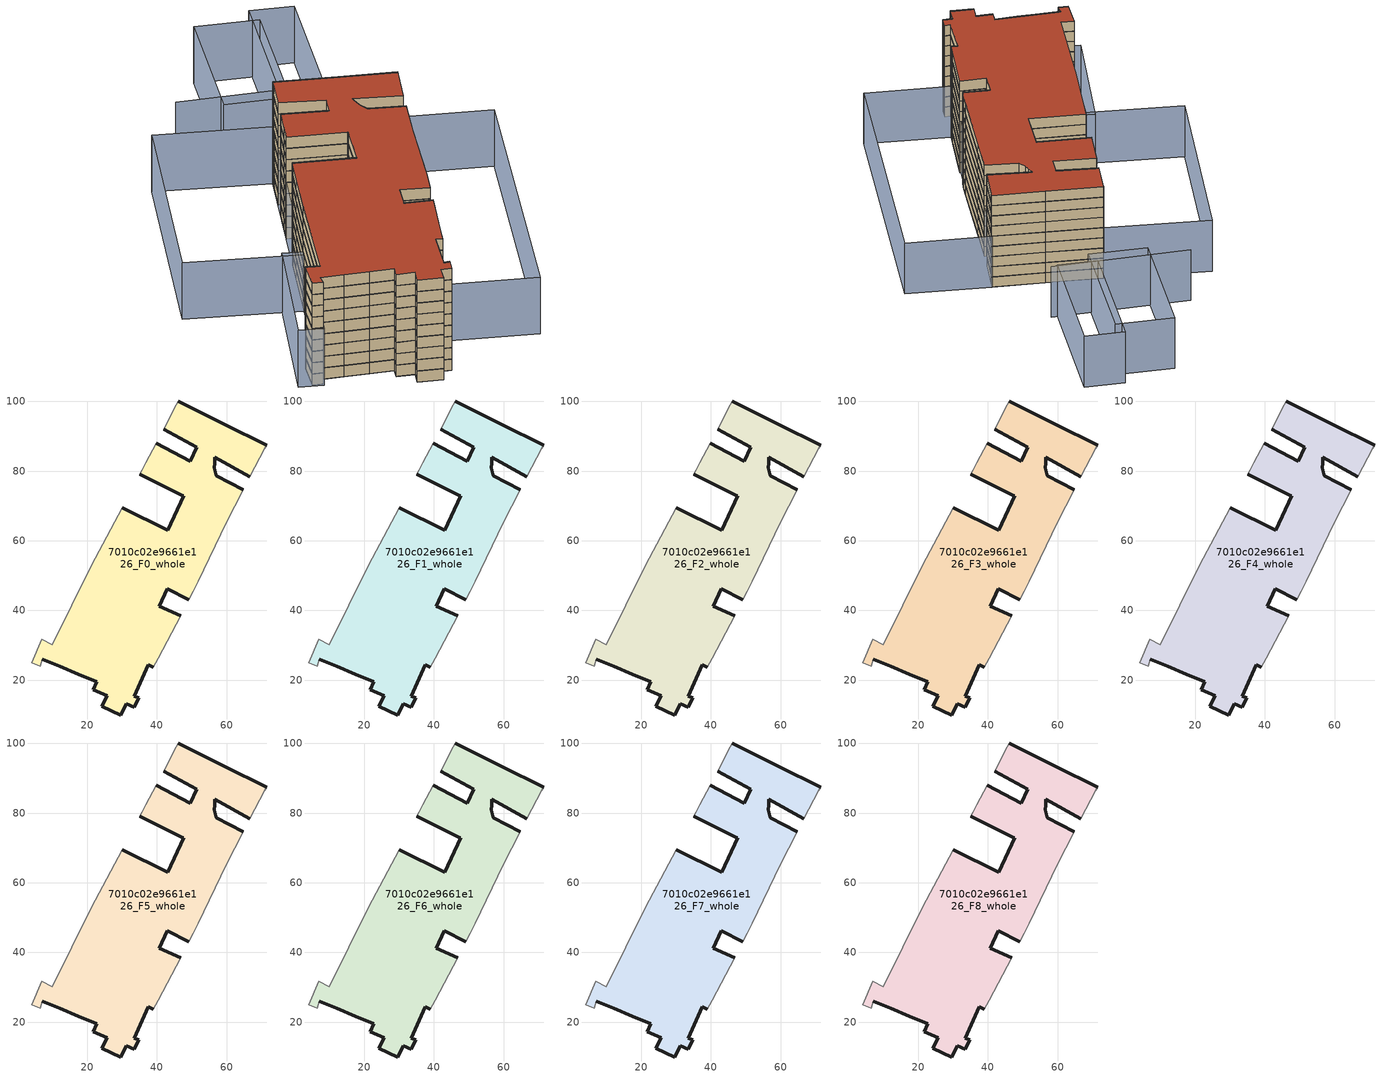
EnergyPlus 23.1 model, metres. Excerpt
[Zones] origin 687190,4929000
7010c02e9661e126_F0_whole
 floor ground (EU_floor_Construction): 40.36,26.31 46.78,38.48 40.67,41.22 42.96,46.18 49.19,43.08 50.47,45.51 51.94,48.32 59.98,65.12 64.76,74.59 57.04,78.73 56.54,80.9 56.56,82.2 56.59,83.99 66.68,78.41 71.01,86.51 71.47,87.38 59.3,93.49 46.18,100.13 45.59,99.03 41.91,92.05 51.45,86.86 49.54,82.88 39.76,87.99 36.81,82.4 35.76,80.4 35.06,79.11 47.44,72.95 47.65,72.85 43.08,62.97 29.97,69.49 26.68,63.24 21.16,52.8 9.98,30.17 6.99,31.75 4.12,25.01 6.45,24 7.07,26 12.09,23.89 17.47,21.66 22.72,19.47 21.73,17.24 25.76,15.51 24.18,12.5 29.62,9.96 31.14,13.21 33.46,12.21 34.84,14.96 33.43,15.38 37.55,24.42 38.96,23.66 z0
 wall outside (EU_wall_Construction): 29.97,69.49 43.08,62.97 47.65,72.85 47.44,72.95 35.06,79.11 / 39.76,87.99 49.54,82.88 51.45,86.86 41.91,92.05 / 46.18,100.13 59.3,93.49 71.47,87.38 / 66.68,78.41 56.59,83.99 56.56,82.2 56.54,80.9 57.04,78.73 64.76,74.59 / 49.19,43.08 42.96,46.18 40.67,41.22 46.78,38.48 / 38.96,23.66 37.55,24.42 33.43,15.38 34.84,14.96 33.46,12.21 31.14,13.21 29.62,9.96 24.18,12.5 25.76,15.51 21.73,17.24 22.72,19.47 17.47,21.66 12.09,23.89 7.07,26 z0:3
 wall adiabatic (EU_wall_Construction): 35.06,79.11 35.76,80.4 36.81,82.4 39.76,87.99 / 41.91,92.05 45.59,99.03 46.18,100.13 / 71.47,87.38 71.01,86.51 66.68,78.41 / 64.76,74.59 59.98,65.12 51.94,48.32 50.47,45.51 49.19,43.08 / 46.78,38.48 40.36,26.31 38.96,23.66 / 7.07,26 6.45,24 4.12,25.01 6.99,31.75 9.98,30.17 21.16,52.8 26.68,63.24 29.97,69.49 z0:3
7010c02e9661e126_F1_whole
 floor to 7010c02e9661e126_F0_whole (EU_floor_Construction): 40.36,26.31 46.78,38.48 40.67,41.22 42.96,46.18 49.19,43.08 50.47,45.51 51.94,48.32 59.98,65.12 64.76,74.59 57.03,78.73 56.53,80.9 56.55,82.2 56.59,83.99 66.68,78.41 71.01,86.51 71.47,87.38 59.29,93.49 46.17,100.13 45.59,99.03 41.9,92.05 51.45,86.86 49.53,82.88 39.75,87.99 36.8,82.4 35.75,80.4 35.06,79.11 47.44,72.95 47.65,72.85 43.08,62.97 29.97,69.49 26.67,63.24 21.15,52.8 9.98,30.17 6.99,31.75 4.12,25.01 6.45,24 7.07,26 12.09,23.89 17.47,21.66 22.72,19.47 21.73,17.24 25.75,15.51 24.17,12.5 29.62,9.96 31.13,13.21 33.46,12.21 34.84,14.96 33.42,15.38 37.54,24.42 38.96,23.66 z3
 wall outside (EU_wall_Construction): 29.97,69.49 43.08,62.97 47.65,72.85 47.44,72.95 35.06,79.11 / 39.76,87.99 49.54,82.88 51.45,86.86 41.91,92.05 / 46.18,100.13 59.3,93.49 71.47,87.38 / 66.68,78.41 56.59,83.99 56.56,82.2 56.54,80.9 57.04,78.73 64.76,74.59 / 49.19,43.08 42.96,46.18 40.67,41.22 46.78,38.48 / 38.96,23.66 37.55,24.42 33.43,15.38 34.84,14.96 33.46,12.21 31.14,13.21 29.62,9.96 24.18,12.5 25.76,15.51 21.73,17.24 22.72,19.47 17.47,21.66 12.09,23.89 7.07,26 z3:6
 wall adiabatic (EU_wall_Construction): 35.06,79.11 35.76,80.4 36.81,82.4 39.76,87.99 / 41.91,92.05 45.59,99.03 46.18,100.13 / 71.47,87.38 71.01,86.51 66.68,78.41 / 64.76,74.59 59.98,65.12 51.94,48.32 50.47,45.51 49.19,43.08 / 46.78,38.48 40.36,26.31 38.96,23.66 / 7.07,26 6.45,24 4.12,25.01 6.99,31.75 9.98,30.17 21.16,52.8 26.68,63.24 29.97,69.49 z3:6
7010c02e9661e126_F2_whole
 floor to 7010c02e9661e126_F1_whole (EU_floor_Construction): 40.36,26.31 46.78,38.48 40.67,41.22 42.96,46.18 49.19,43.08 50.47,45.51 51.94,48.32 59.98,65.12 64.76,74.59 57.03,78.73 56.53,80.9 56.55,82.2 56.59,83.99 66.68,78.41 71.01,86.51 71.47,87.38 59.29,93.49 46.17,100.13 45.59,99.03 41.9,92.05 51.45,86.86 49.53,82.88 39.75,87.99 36.8,82.4 35.75,80.4 35.06,79.11 47.44,72.95 47.65,72.85 43.08,62.97 29.97,69.49 26.67,63.24 21.15,52.8 9.98,30.17 6.99,31.75 4.12,25.01 6.45,24 7.07,26 12.09,23.89 17.47,21.66 22.72,19.47 21.73,17.24 25.75,15.51 24.17,12.5 29.62,9.96 31.13,13.21 33.46,12.21 34.84,14.96 33.42,15.38 37.54,24.42 38.96,23.66 z6
 wall outside (EU_wall_Construction): 29.97,69.49 43.08,62.97 47.65,72.85 47.44,72.95 35.06,79.11 / 39.76,87.99 49.54,82.88 51.45,86.86 41.91,92.05 / 46.18,100.13 59.3,93.49 71.47,87.38 / 66.68,78.41 56.59,83.99 56.56,82.2 56.54,80.9 57.04,78.73 64.76,74.59 / 49.19,43.08 42.96,46.18 40.67,41.22 46.78,38.48 / 38.96,23.66 37.55,24.42 33.43,15.38 34.84,14.96 33.46,12.21 31.14,13.21 29.62,9.96 24.18,12.5 25.76,15.51 21.73,17.24 22.72,19.47 17.47,21.66 12.09,23.89 7.07,26 z6:9
 wall adiabatic (EU_wall_Construction): 35.06,79.11 35.76,80.4 36.81,82.4 39.76,87.99 / 41.91,92.05 45.59,99.03 46.18,100.13 / 71.47,87.38 71.01,86.51 66.68,78.41 / 64.76,74.59 59.98,65.12 51.94,48.32 50.47,45.51 49.19,43.08 / 46.78,38.48 40.36,26.31 38.96,23.66 / 7.07,26 6.45,24 4.12,25.01 6.99,31.75 9.98,30.17 21.16,52.8 26.68,63.24 29.97,69.49 z6:9
7010c02e9661e126_F3_whole
 floor to 7010c02e9661e126_F2_whole (EU_floor_Construction): 40.36,26.31 46.78,38.48 40.67,41.22 42.96,46.18 49.19,43.08 50.47,45.51 51.94,48.32 59.98,65.12 64.76,74.59 57.03,78.73 56.53,80.9 56.55,82.2 56.59,83.99 66.68,78.41 71.01,86.51 71.47,87.38 59.29,93.49 46.17,100.13 45.59,99.03 41.9,92.05 51.45,86.86 49.53,82.88 39.75,87.99 36.8,82.4 35.75,80.4 35.06,79.11 47.44,72.95 47.65,72.85 43.08,62.97 29.97,69.49 26.67,63.24 21.15,52.8 9.98,30.17 6.99,31.75 4.12,25.01 6.45,24 7.07,26 12.09,23.89 17.47,21.66 22.72,19.47 21.73,17.24 25.75,15.51 24.17,12.5 29.62,9.96 31.13,13.21 33.46,12.21 34.84,14.96 33.42,15.38 37.54,24.42 38.96,23.66 z9
 wall outside (EU_wall_Construction): 29.97,69.49 43.08,62.97 47.65,72.85 47.44,72.95 35.06,79.11 / 39.76,87.99 49.54,82.88 51.45,86.86 41.91,92.05 / 46.18,100.13 59.3,93.49 71.47,87.38 / 66.68,78.41 56.59,83.99 56.56,82.2 56.54,80.9 57.04,78.73 64.76,74.59 / 49.19,43.08 42.96,46.18 40.67,41.22 46.78,38.48 / 38.96,23.66 37.55,24.42 33.43,15.38 34.84,14.96 33.46,12.21 31.14,13.21 29.62,9.96 24.18,12.5 25.76,15.51 21.73,17.24 22.72,19.47 17.47,21.66 12.09,23.89 7.07,26 z9:12
 wall adiabatic (EU_wall_Construction): 35.06,79.11 35.76,80.4 36.81,82.4 39.76,87.99 / 41.91,92.05 45.59,99.03 46.18,100.13 / 71.47,87.38 71.01,86.51 66.68,78.41 / 64.76,74.59 59.98,65.12 51.94,48.32 50.47,45.51 49.19,43.08 / 46.78,38.48 40.36,26.31 38.96,23.66 / 7.07,26 6.45,24 4.12,25.01 6.99,31.75 9.98,30.17 21.16,52.8 26.68,63.24 29.97,69.49 z9:12
7010c02e9661e126_F4_whole
 floor to 7010c02e9661e126_F3_whole (EU_floor_Construction): 40.36,26.31 46.78,38.48 40.67,41.22 42.96,46.18 49.19,43.08 50.47,45.51 51.94,48.32 59.98,65.12 64.76,74.59 57.03,78.73 56.53,80.9 56.55,82.2 56.59,83.99 66.68,78.41 71.01,86.51 71.47,87.38 59.29,93.49 46.17,100.13 45.59,99.03 41.9,92.05 51.45,86.86 49.53,82.88 39.75,87.99 36.8,82.4 35.75,80.4 35.06,79.11 47.44,72.95 47.65,72.85 43.08,62.97 29.97,69.49 26.67,63.24 21.15,52.8 9.98,30.17 6.99,31.75 4.12,25.01 6.45,24 7.07,26 12.09,23.89 17.47,21.66 22.72,19.47 21.73,17.24 25.75,15.51 24.17,12.5 29.62,9.96 31.13,13.21 33.46,12.21 34.84,14.96 33.42,15.38 37.54,24.42 38.96,23.66 z12
 wall outside (EU_wall_Construction): 29.97,69.49 43.08,62.97 47.65,72.85 47.44,72.95 35.06,79.11 / 39.76,87.99 49.54,82.88 51.45,86.86 41.91,92.05 / 46.18,100.13 59.3,93.49 71.47,87.38 / 66.68,78.41 56.59,83.99 56.56,82.2 56.54,80.9 57.04,78.73 64.76,74.59 / 49.19,43.08 42.96,46.18 40.67,41.22 46.78,38.48 / 38.96,23.66 37.55,24.42 33.43,15.38 34.84,14.96 33.46,12.21 31.14,13.21 29.62,9.96 24.18,12.5 25.76,15.51 21.73,17.24 22.72,19.47 17.47,21.66 12.09,23.89 7.07,26 z12:15
 wall adiabatic (EU_wall_Construction): 35.06,79.11 35.76,80.4 36.81,82.4 39.76,87.99 / 41.91,92.05 45.59,99.03 46.18,100.13 / 71.47,87.38 71.01,86.51 66.68,78.41 / 64.76,74.59 59.98,65.12 51.94,48.32 50.47,45.51 49.19,43.08 / 46.78,38.48 40.36,26.31 38.96,23.66 / 7.07,26 6.45,24 4.12,25.01 6.99,31.75 9.98,30.17 21.16,52.8 26.68,63.24 29.97,69.49 z12:15
7010c02e9661e126_F5_whole
 floor to 7010c02e9661e126_F4_whole (EU_floor_Construction): 40.36,26.31 46.78,38.48 40.67,41.22 42.96,46.18 49.19,43.08 50.47,45.51 51.94,48.32 59.98,65.12 64.76,74.59 57.03,78.73 56.53,80.9 56.55,82.2 56.59,83.99 66.68,78.41 71.01,86.51 71.47,87.38 59.29,93.49 46.17,100.13 45.59,99.03 41.9,92.05 51.45,86.86 49.53,82.88 39.75,87.99 36.8,82.4 35.75,80.4 35.06,79.11 47.44,72.95 47.65,72.85 43.08,62.97 29.97,69.49 26.67,63.24 21.15,52.8 9.98,30.17 6.99,31.75 4.12,25.01 6.45,24 7.07,26 12.09,23.89 17.47,21.66 22.72,19.47 21.73,17.24 25.75,15.51 24.17,12.5 29.62,9.96 31.13,13.21 33.46,12.21 34.84,14.96 33.42,15.38 37.54,24.42 38.96,23.66 z15
 wall outside (EU_wall_Construction): 29.97,69.49 43.08,62.97 47.65,72.85 47.44,72.95 35.06,79.11 / 39.76,87.99 49.54,82.88 51.45,86.86 41.91,92.05 / 46.18,100.13 59.3,93.49 71.47,87.38 / 66.68,78.41 56.59,83.99 56.56,82.2 56.54,80.9 57.04,78.73 64.76,74.59 / 49.19,43.08 42.96,46.18 40.67,41.22 46.78,38.48 / 38.96,23.66 37.55,24.42 33.43,15.38 34.84,14.96 33.46,12.21 31.14,13.21 29.62,9.96 24.18,12.5 25.76,15.51 21.73,17.24 22.72,19.47 17.47,21.66 12.09,23.89 7.07,26 z15:18
 wall adiabatic (EU_wall_Construction): 35.06,79.11 35.76,80.4 36.81,82.4 39.76,87.99 / 41.91,92.05 45.59,99.03 46.18,100.13 / 71.47,87.38 71.01,86.51 66.68,78.41 / 64.76,74.59 59.98,65.12 51.94,48.32 50.47,45.51 49.19,43.08 / 46.78,38.48 40.36,26.31 38.96,23.66 / 7.07,26 6.45,24 4.12,25.01 6.99,31.75 9.98,30.17 21.16,52.8 26.68,63.24 29.97,69.49 z15:18
7010c02e9661e126_F6_whole
 floor to 7010c02e9661e126_F5_whole (EU_floor_Construction): 40.36,26.31 46.78,38.48 40.67,41.22 42.96,46.18 49.19,43.08 50.47,45.51 51.94,48.32 59.98,65.12 64.76,74.59 57.03,78.73 56.53,80.9 56.55,82.2 56.59,83.99 66.68,78.41 71.01,86.51 71.47,87.38 59.29,93.49 46.17,100.13 45.59,99.03 41.9,92.05 51.45,86.86 49.53,82.88 39.75,87.99 36.8,82.4 35.75,80.4 35.06,79.11 47.44,72.95 47.65,72.85 43.08,62.97 29.97,69.49 26.67,63.24 21.15,52.8 9.98,30.17 6.99,31.75 4.12,25.01 6.45,24 7.07,26 12.09,23.89 17.47,21.66 22.72,19.47 21.73,17.24 25.75,15.51 24.17,12.5 29.62,9.96 31.13,13.21 33.46,12.21 34.84,14.96 33.42,15.38 37.54,24.42 38.96,23.66 z18
 wall outside (EU_wall_Construction): 29.97,69.49 43.08,62.97 47.65,72.85 47.44,72.95 35.06,79.11 / 39.76,87.99 49.54,82.88 51.45,86.86 41.91,92.05 / 46.18,100.13 59.3,93.49 71.47,87.38 / 66.68,78.41 56.59,83.99 56.56,82.2 56.54,80.9 57.04,78.73 64.76,74.59 / 49.19,43.08 42.96,46.18 40.67,41.22 46.78,38.48 / 38.96,23.66 37.55,24.42 33.43,15.38 34.84,14.96 33.46,12.21 31.14,13.21 29.62,9.96 24.18,12.5 25.76,15.51 21.73,17.24 22.72,19.47 17.47,21.66 12.09,23.89 7.07,26 z18:21
 wall adiabatic (EU_wall_Construction): 35.06,79.11 35.76,80.4 36.81,82.4 39.76,87.99 / 41.91,92.05 45.59,99.03 46.18,100.13 / 71.47,87.38 71.01,86.51 66.68,78.41 / 64.76,74.59 59.98,65.12 51.94,48.32 50.47,45.51 49.19,43.08 / 46.78,38.48 40.36,26.31 38.96,23.66 / 7.07,26 6.45,24 4.12,25.01 6.99,31.75 9.98,30.17 21.16,52.8 26.68,63.24 29.97,69.49 z18:21
7010c02e9661e126_F7_whole
 floor to 7010c02e9661e126_F6_whole (EU_floor_Construction): 40.36,26.31 46.78,38.48 40.67,41.22 42.96,46.18 49.19,43.08 50.47,45.51 51.94,48.32 59.98,65.12 64.76,74.59 57.03,78.73 56.53,80.9 56.55,82.2 56.59,83.99 66.68,78.41 71.01,86.51 71.47,87.38 59.29,93.49 46.17,100.13 45.59,99.03 41.9,92.05 51.45,86.86 49.53,82.88 39.75,87.99 36.8,82.4 35.75,80.4 35.06,79.11 47.44,72.95 47.65,72.85 43.08,62.97 29.97,69.49 26.67,63.24 21.15,52.8 9.98,30.17 6.99,31.75 4.12,25.01 6.45,24 7.07,26 12.09,23.89 17.47,21.66 22.72,19.47 21.73,17.24 25.75,15.51 24.17,12.5 29.62,9.96 31.13,13.21 33.46,12.21 34.84,14.96 33.42,15.38 37.54,24.42 38.96,23.66 z21
 wall outside (EU_wall_Construction): 29.97,69.49 43.08,62.97 47.65,72.85 47.44,72.95 35.06,79.11 / 39.76,87.99 49.54,82.88 51.45,86.86 41.91,92.05 / 46.18,100.13 59.3,93.49 71.47,87.38 / 66.68,78.41 56.59,83.99 56.56,82.2 56.54,80.9 57.04,78.73 64.76,74.59 / 49.19,43.08 42.96,46.18 40.67,41.22 46.78,38.48 / 38.96,23.66 37.55,24.42 33.43,15.38 34.84,14.96 33.46,12.21 31.14,13.21 29.62,9.96 24.18,12.5 25.76,15.51 21.73,17.24 22.72,19.47 17.47,21.66 12.09,23.89 7.07,26 z21:24
 wall adiabatic (EU_wall_Construction): 35.06,79.11 35.76,80.4 36.81,82.4 39.76,87.99 / 41.91,92.05 45.59,99.03 46.18,100.13 / 71.47,87.38 71.01,86.51 66.68,78.41 / 64.76,74.59 59.98,65.12 51.94,48.32 50.47,45.51 49.19,43.08 / 46.78,38.48 40.36,26.31 38.96,23.66 / 7.07,26 6.45,24 4.12,25.01 6.99,31.75 9.98,30.17 21.16,52.8 26.68,63.24 29.97,69.49 z21:24
7010c02e9661e126_F8_whole
 floor to 7010c02e9661e126_F7_whole (EU_floor_Construction): 40.36,26.31 46.78,38.48 40.67,41.22 42.96,46.18 49.19,43.08 50.47,45.51 51.94,48.32 59.98,65.12 64.76,74.59 57.03,78.73 56.53,80.9 56.55,82.2 56.59,83.99 66.68,78.41 71.01,86.51 71.47,87.38 59.29,93.49 46.17,100.13 45.59,99.03 41.9,92.05 51.45,86.86 49.53,82.88 39.75,87.99 36.8,82.4 35.75,80.4 35.06,79.11 47.44,72.95 47.65,72.85 43.08,62.97 29.97,69.49 26.67,63.24 21.15,52.8 9.98,30.17 6.99,31.75 4.12,25.01 6.45,24 7.07,26 12.09,23.89 17.47,21.66 22.72,19.47 21.73,17.24 25.75,15.51 24.17,12.5 29.62,9.96 31.13,13.21 33.46,12.21 34.84,14.96 33.42,15.38 37.54,24.42 38.96,23.66 z24
 wall outside (EU_wall_Construction): 29.97,69.49 43.08,62.97 47.65,72.85 47.44,72.95 35.06,79.11 / 39.76,87.99 49.54,82.88 51.45,86.86 41.91,92.05 / 46.18,100.13 59.3,93.49 71.47,87.38 / 66.68,78.41 56.59,83.99 56.56,82.2 56.54,80.9 57.04,78.73 64.76,74.59 / 49.19,43.08 42.96,46.18 40.67,41.22 46.78,38.48 / 38.96,23.66 37.55,24.42 33.43,15.38 34.84,14.96 33.46,12.21 31.14,13.21 29.62,9.96 24.18,12.5 25.76,15.51 21.73,17.24 22.72,19.47 17.47,21.66 12.09,23.89 7.07,26 z24:27
 wall adiabatic (EU_wall_Construction): 35.06,79.11 35.76,80.4 36.81,82.4 39.76,87.99 / 41.91,92.05 45.59,99.03 46.18,100.13 / 71.47,87.38 71.01,86.51 66.68,78.41 / 64.76,74.59 59.98,65.12 51.94,48.32 50.47,45.51 49.19,43.08 / 46.78,38.48 40.36,26.31 38.96,23.66 / 7.07,26 6.45,24 4.12,25.01 6.99,31.75 9.98,30.17 21.16,52.8 26.68,63.24 29.97,69.49 z24:27
 roof outside (EU_roof_Construction): 71.47,87.38 71.01,86.51 66.68,78.41 56.59,83.99 56.56,82.2 56.54,80.9 57.04,78.73 64.76,74.59 59.98,65.12 51.94,48.32 50.47,45.51 49.19,43.08 42.96,46.18 40.67,41.22 46.78,38.48 40.36,26.31 38.96,23.66 37.55,24.42 33.43,15.38 34.84,14.96 33.46,12.21 31.14,13.21 29.62,9.96 24.18,12.5 25.76,15.51 21.73,17.24 22.72,19.47 17.47,21.66 12.09,23.89 7.07,26 6.45,24 4.12,25.01 6.99,31.75 9.98,30.17 21.16,52.8 26.68,63.24 29.97,69.49 43.08,62.97 47.65,72.85 47.44,72.95 35.06,79.11 35.76,80.4 36.81,82.4 39.76,87.99 49.54,82.88 51.45,86.86 41.91,92.05 45.59,99.03 46.18,100.13 59.3,93.49 z27
shading: 67.43,107.67 34.31,121.2 / 1.2,26.31 16.97,55.1 / 16.97,55.1 22.1,52.29 / 22.1,52.29 6.33,23.5 / 6.33,23.5 1.2,26.31 / 46.18,100.13 20.7,51.9 / 20.7,51.9 -3.58,64.72 / -3.58,64.72 21.9,112.96 / 21.9,112.96 46.18,100.13 / 38.89,23.52 71.29,87.51 / 71.29,87.51 91.05,77.51 / 91.05,77.51 58.65,13.52 / 58.65,13.52 38.89,23.52 / 79.65,139.34 65.87,107.91 / 65.87,107.91 56.31,112.1 / 56.31,112.1 70.09,143.53 / 70.09,143.53 79.65,139.34 / 56.06,145.16 69.99,139.11 / 69.99,139.11 56.55,108.19 / 56.55,108.19 42.62,114.25 / 42.62,114.25 56.06,145.16 z0:15
[Building]
EU S2 Campaign: North Axis=0; Terrain=City; Solar Distribution=FullExterior
[Site:Location]
Bologna: Latitude=44.5; Longitude=11.25; Time Zone=1; Elevation=37
[SizingPeriod:WeatherFileDays]
AnnualSizingPeriod: Begin Month=1; Begin Day of Month=1; End Month=12; End Day of Month=31; Day of Week for Start Day=Monday; Use Weather File Daylight Saving Period=No; Use Weather File Rain and Snow Indicators=No
[MATERIAL]
EU_InternalMass_Material: Roughness=MediumRough; Thickness=0.1; Conductivity=1; Density=1800; Specific Heat=900; Thermal Absorptance=0.9; Solar Absorptance=0.7; Visible Absorptance=0.7
[MATERIAL:NOMASS] Roughness=MediumRough; Thermal Absorptance=0.9; Solar Absorptance=0.7; Visible Absorptance=0.7
Name | Thermal Resistance
EU_wall_NoMass | 0.890213
EU_roof_NoMass | 0.636128
EU_floor_NoMass | 0.79516
[CONSTRUCTION]
EU_wall_Construction: EU_wall_NoMass
EU_roof_Construction: EU_roof_NoMass
EU_floor_Construction: EU_floor_NoMass
EU_InternalMass_Construction: EU_InternalMass_Material
[ZONE] Type=1; Multiplier=1; Ceiling Height=autocalculate; Floor Area=autocalculate; Part of Total Floor Area=Yes
Name | Volume
7010c02e9661e126_F0_whole | 6477.82
7010c02e9661e126_F1_whole; 7010c02e9661e126_F2_whole; 7010c02e9661e126_F3_whole; 7010c02e9661e126_F4_whole; 7010c02e9661e126_F5_whole; 7010c02e9661e126_F6_whole; 7010c02e9661e126_F7_whole; 7010c02e9661e126_F8_whole | 6477.83
[INTERNALMASS] Construction=EU_InternalMass_Construction; Surface Area=1941.8
Name | Zone or ZoneList
7010c02e9661e126_F0_whole_EU_InternalMass | 7010c02e9661e126_F0_whole
7010c02e9661e126_F1_whole_EU_InternalMass | 7010c02e9661e126_F1_whole
7010c02e9661e126_F2_whole_EU_InternalMass | 7010c02e9661e126_F2_whole
7010c02e9661e126_F3_whole_EU_InternalMass | 7010c02e9661e126_F3_whole
7010c02e9661e126_F4_whole_EU_InternalMass | 7010c02e9661e126_F4_whole
7010c02e9661e126_F5_whole_EU_InternalMass | 7010c02e9661e126_F5_whole
7010c02e9661e126_F6_whole_EU_InternalMass | 7010c02e9661e126_F6_whole
7010c02e9661e126_F7_whole_EU_InternalMass | 7010c02e9661e126_F7_whole
7010c02e9661e126_F8_whole_EU_InternalMass | 7010c02e9661e126_F8_whole
[OTHEREQUIPMENT] Fuel Type=Electricity; Design Level Calculation Method=Watts/Area; Power per Zone Floor Area=1; Fraction Latent=0; Fraction Radiant=0; Fraction Lost=0; Carbon Dioxide Generation Rate=0; EndUse Subcategory=EU_Step8_InternalGains
Name | Zone or ZoneList or Space or SpaceList | Schedule
EU_Step8_InternalGain_7010c02e9661e126_F0_whole_f000 | 7010c02e9661e126_F0_whole | EU_Step8_GainSchedule_7010c02e9661e126_F0_whole_f000
EU_Step8_InternalGain_7010c02e9661e126_F1_whole_f000 | 7010c02e9661e126_F1_whole | EU_Step8_GainSchedule_7010c02e9661e126_F1_whole_f000
EU_Step8_InternalGain_7010c02e9661e126_F2_whole_f000 | 7010c02e9661e126_F2_whole | EU_Step8_GainSchedule_7010c02e9661e126_F2_whole_f000
EU_Step8_InternalGain_7010c02e9661e126_F3_whole_f000 | 7010c02e9661e126_F3_whole | EU_Step8_GainSchedule_7010c02e9661e126_F3_whole_f000
EU_Step8_InternalGain_7010c02e9661e126_F4_whole_f000 | 7010c02e9661e126_F4_whole | EU_Step8_GainSchedule_7010c02e9661e126_F4_whole_f000
EU_Step8_InternalGain_7010c02e9661e126_F5_whole_f000 | 7010c02e9661e126_F5_whole | EU_Step8_GainSchedule_7010c02e9661e126_F5_whole_f000
EU_Step8_InternalGain_7010c02e9661e126_F6_whole_f000 | 7010c02e9661e126_F6_whole | EU_Step8_GainSchedule_7010c02e9661e126_F6_whole_f000
EU_Step8_InternalGain_7010c02e9661e126_F7_whole_f000 | 7010c02e9661e126_F7_whole | EU_Step8_GainSchedule_7010c02e9661e126_F7_whole_f000
EU_Step8_InternalGain_7010c02e9661e126_F8_whole_f000 | 7010c02e9661e126_F8_whole | EU_Step8_GainSchedule_7010c02e9661e126_F8_whole_f000
[ZONEVENTILATION:DESIGNFLOWRATE] Schedule=EU_AlwaysOn; Design Flow Rate Calculation Method=AirChanges/Hour; Air Changes per Hour=0.718634; Ventilation Type=Natural; Fan Pressure Rise=0; Fan Total Efficiency=1; Constant Term Coefficient=1; Temperature Term Coefficient=0; Velocity Term Coefficient=0; Velocity Squared Term Coefficient=0; Minimum Indoor Temperature=-100; Maximum Indoor Temperature=100; Delta Temperature=-100; Minimum Outdoor Temperature=-100; Maximum Outdoor Temperature=100; Maximum Wind Speed=40
Name | Zone or ZoneList or Space or SpaceList
EU_ConstantAir_7010c02e9661e126_F0_whole | 7010c02e9661e126_F0_whole
EU_ConstantAir_7010c02e9661e126_F1_whole | 7010c02e9661e126_F1_whole
EU_ConstantAir_7010c02e9661e126_F2_whole | 7010c02e9661e126_F2_whole
EU_ConstantAir_7010c02e9661e126_F3_whole | 7010c02e9661e126_F3_whole
EU_ConstantAir_7010c02e9661e126_F4_whole | 7010c02e9661e126_F4_whole
EU_ConstantAir_7010c02e9661e126_F5_whole | 7010c02e9661e126_F5_whole
EU_ConstantAir_7010c02e9661e126_F6_whole | 7010c02e9661e126_F6_whole
EU_ConstantAir_7010c02e9661e126_F7_whole | 7010c02e9661e126_F7_whole
EU_ConstantAir_7010c02e9661e126_F8_whole | 7010c02e9661e126_F8_whole
[HVACTEMPLATE:THERMOSTAT] Constant Heating Setpoint=20; Constant Cooling Setpoint=50
EU_HeatOnly_7010c02e9661e126_F0_whole; EU_HeatOnly_7010c02e9661e126_F1_whole; EU_HeatOnly_7010c02e9661e126_F2_whole; EU_HeatOnly_7010c02e9661e126_F3_whole; EU_HeatOnly_7010c02e9661e126_F4_whole; EU_HeatOnly_7010c02e9661e126_F5_whole; EU_HeatOnly_7010c02e9661e126_F6_whole; EU_HeatOnly_7010c02e9661e126_F7_whole; EU_HeatOnly_7010c02e9661e126_F8_whole
[HVACTEMPLATE:ZONE:IDEALLOADSAIRSYSTEM] System Availability Schedule=EU_AlwaysOn; Maximum Heating Supply Air Temperature=50; Minimum Cooling Supply Air Temperature=13; Maximum Heating Supply Air Humidity Ratio=0.0156; Minimum Cooling Supply Air Humidity Ratio=0.0077; Heating Limit=NoLimit; Cooling Limit=NoLimit; Heating Availability Schedule=EU_AlwaysOn; Cooling Availability Schedule=EU_CoolingOff; Dehumidification Control Type=ConstantSensibleHeatRatio; Cooling Sensible Heat Ratio=0.7; Dehumidification Setpoint=60; Humidification Control Type=None; Humidification Setpoint=30; Outdoor Air Method=None; Outdoor Air Flow Rate per Person=0.00944; Outdoor Air Flow Rate per Zone Floor Area=0; Outdoor Air Flow Rate per Zone=0; Demand Controlled Ventilation Type=None; Outdoor Air Economizer Type=NoEconomizer; Heat Recovery Type=None; Sensible Heat Recovery Effectiveness=0.7; Latent Heat Recovery Effectiveness=0.65
Name | Template Thermostat
7010c02e9661e126_F0_whole | EU_HeatOnly_7010c02e9661e126_F0_whole
7010c02e9661e126_F1_whole | EU_HeatOnly_7010c02e9661e126_F1_whole
7010c02e9661e126_F2_whole | EU_HeatOnly_7010c02e9661e126_F2_whole
7010c02e9661e126_F3_whole | EU_HeatOnly_7010c02e9661e126_F3_whole
7010c02e9661e126_F4_whole | EU_HeatOnly_7010c02e9661e126_F4_whole
7010c02e9661e126_F5_whole | EU_HeatOnly_7010c02e9661e126_F5_whole
7010c02e9661e126_F6_whole | EU_HeatOnly_7010c02e9661e126_F6_whole
7010c02e9661e126_F7_whole | EU_HeatOnly_7010c02e9661e126_F7_whole
7010c02e9661e126_F8_whole | EU_HeatOnly_7010c02e9661e126_F8_whole
[SIZING:ZONE] Zone Cooling Design Supply Air Temperature Input Method=SupplyAirTemperature; Zone Cooling Design Supply Air Temperature=13; Zone Heating Design Supply Air Temperature Input Method=SupplyAirTemperature; Zone Heating Design Supply Air Temperature=50; Zone Cooling Design Supply Air Humidity Ratio=0.008; Zone Heating Design Supply Air Humidity Ratio=0.008; Cooling Design Air Flow Method=DesignDay; Cooling Design Air Flow Rate=0; Cooling Minimum Air Flow per Zone Floor Area=0.000762; Cooling Minimum Air Flow=0; Cooling Minimum Air Flow Fraction=0.2; Heating Design Air Flow Method=DesignDay; Heating Design Air Flow Rate=0; Heating Maximum Air Flow per Zone Floor Area=0.002032; Heating Maximum Air Flow=0.141576; Heating Maximum Air Flow Fraction=0.3; Account for Dedicated Outdoor Air System=No; Dedicated Outdoor Air System Control Strategy=NeutralSupplyAir; Dedicated Outdoor Air Low Setpoint Temperature for Design=autosize; Dedicated Outdoor Air High Setpoint Temperature for Design=autosize; Zone Load Sizing Method=Sensible Load Only No Latent Load; Zone Latent Cooling Design Supply Air Humidity Ratio Input Method=HumidityRatioDifference; Zone Cooling Design Supply Air Humidity Ratio Difference=0.005; Zone Latent Heating Design Supply Air Humidity Ratio Input Method=HumidityRatioDifference; Zone Humidification Design Supply Air Humidity Ratio Difference=0.005
7010c02e9661e126_F0_whole; 7010c02e9661e126_F1_whole; 7010c02e9661e126_F2_whole; 7010c02e9661e126_F3_whole; 7010c02e9661e126_F4_whole; 7010c02e9661e126_F5_whole; 7010c02e9661e126_F6_whole; 7010c02e9661e126_F7_whole; 7010c02e9661e126_F8_whole
[SCHEDULE:CONSTANT]
Name | Hourly Value
EU_AlwaysOn | 1
EU_CoolingOff | 0
[SCHEDULE:FILE] Column Number=1; Rows to Skip at Top=0; Number of Hours of Data=8760; Column Separator=Comma; Interpolate to Timestep=No; Minutes per Item=60; Adjust Schedule for Daylight Savings=Yes
Name | File
EU_Step8_GainSchedule_7010c02e9661e126_F0_whole_f000 | ../../schedules/7010c02e9661e126/7010c02e9661e126_F0_whole_f000_gain.csv
EU_Step8_GainSchedule_7010c02e9661e126_F1_whole_f000 | ../../schedules/7010c02e9661e126/7010c02e9661e126_F1_whole_f000_gain.csv
EU_Step8_GainSchedule_7010c02e9661e126_F2_whole_f000 | ../../schedules/7010c02e9661e126/7010c02e9661e126_F2_whole_f000_gain.csv
EU_Step8_GainSchedule_7010c02e9661e126_F3_whole_f000 | ../../schedules/7010c02e9661e126/7010c02e9661e126_F3_whole_f000_gain.csv
EU_Step8_GainSchedule_7010c02e9661e126_F4_whole_f000 | ../../schedules/7010c02e9661e126/7010c02e9661e126_F4_whole_f000_gain.csv
EU_Step8_GainSchedule_7010c02e9661e126_F5_whole_f000 | ../../schedules/7010c02e9661e126/7010c02e9661e126_F5_whole_f000_gain.csv
EU_Step8_GainSchedule_7010c02e9661e126_F6_whole_f000 | ../../schedules/7010c02e9661e126/7010c02e9661e126_F6_whole_f000_gain.csv
EU_Step8_GainSchedule_7010c02e9661e126_F7_whole_f000 | ../../schedules/7010c02e9661e126/7010c02e9661e126_F7_whole_f000_gain.csv
EU_Step8_GainSchedule_7010c02e9661e126_F8_whole_f000 | ../../schedules/7010c02e9661e126/7010c02e9661e126_F8_whole_f000_gain.csv
